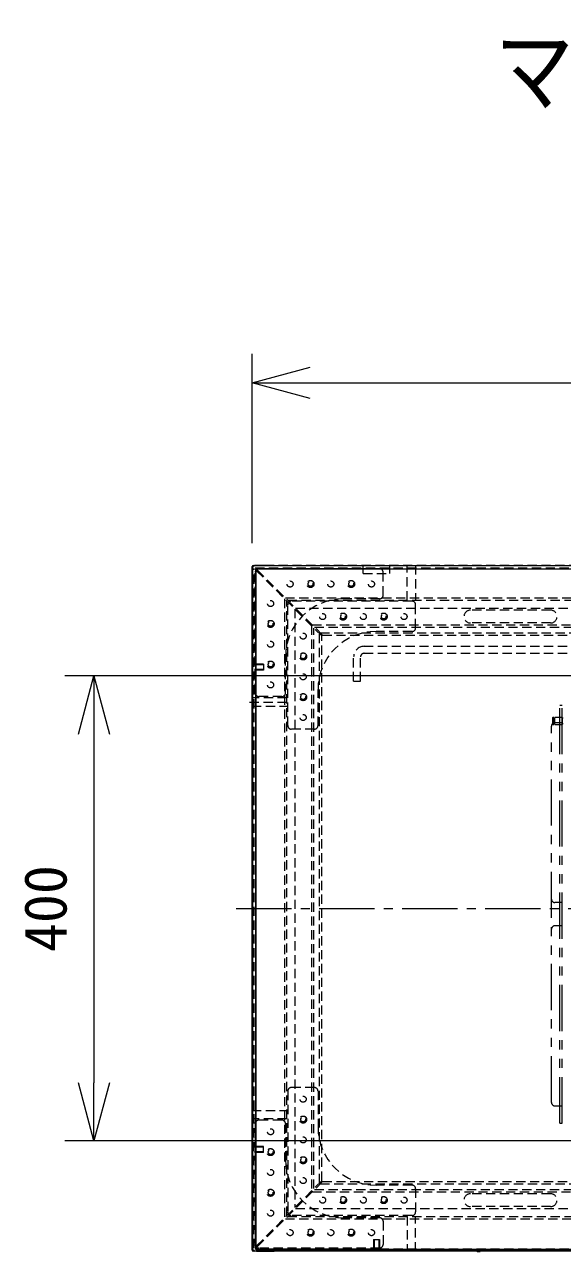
# Model space of a CAD drawing. Units: millimetres, scale not verified. Extents: x -62 to 76, y -57 to 57.
# Drawn here: x -55.7 to -32.6, y 4 to 56.8 of the extents above; entities that cross this region are included whole.
import ezdxf
from ezdxf.enums import TextEntityAlignment as Align

# ---------------------------------------------------------------- set-up
doc = ezdxf.new("R2010")
doc.units = ezdxf.units.MM
doc.header["$LTSCALE"] = 0.125
for name, pattern in [('USER3', [31.75, 15.875, -3.175, 3.175, -3.175, 3.175, -3.175]), ('USER4', [4.7625, 3.175, -1.5875]), ('USER5', [28.575, 19.05, -3.175, 3.175, -3.175])]:
    doc.linetypes.add(name, pattern=pattern)
for name, color, linetype, lineweight in [('0-0_0', 7, 'Continuous', 18), ('0-5_SUNPO', 3, 'Continuous', 18), ('0-6_GAIKEI', 8, 'Continuous', 18)]:
    doc.layers.add(name, color=color, linetype=linetype, lineweight=lineweight)
doc.layers.add('0-2_MOJI1', color=7, linetype='Continuous')
doc.styles.add('ＭＳ ゴシック', font='')
doc.styles.get('ＭＳ ゴシック').set_extended_font_data('MS Gothic')

# ---------------------------------------------------------------- blocks, each defined once
blk = doc.blocks.new('_Open30')
at = {"layer": '0-0_0'}
blk.add_line((0, 0), (-1, 0), dxfattribs=at)
blk.add_lwpolyline([(-1, 0.26795), (0, 0), (-1, -0.26795)], dxfattribs=at)
blk = doc.blocks.new('D1')
at = {"layer": '0-5_SUNPO'}
for p, q in [((162.4145, 342.2846), (139.5042, 342.2846)), ((140.7542, 339.7846), (140.7542, 324.7846)), ((162.4145, 322.2846), (139.5042, 322.2846))]:
    blk.add_line(p, q, dxfattribs=at)
at = {"layer": '0-5_SUNPO', "xscale": 2.5, "yscale": 2.5}
for p, rotation in [((140.7542, 342.2846), 90), ((140.7542, 322.2846), 270)]:
    blk.add_blockref('_Open30', p, dxfattribs=dict(at, rotation=rotation))
at = {"layer": '0-5_SUNPO', "color": 7, "style": 'ＭＳ ゴシック'}
blk.add_text('400', height=1.833, rotation=90, dxfattribs=at).set_placement((140.1292, 330.4096), align=Align.BOTTOM_LEFT)
blk = doc.blocks.new('D2')
at = {"layer": '0-5_SUNPO'}
for p, q in [((147.555, 347.9901), (147.555, 356.142)), ((199.799, 347.9901), (199.799, 356.142)), ((150.055, 354.892), (197.299, 354.892))]:
    blk.add_line(p, q, dxfattribs=at)
at = {"layer": '0-5_SUNPO', "xscale": 2.5, "yscale": 2.5, "rotation": 180}
blk.add_blockref('_Open30', (147.555, 354.892), dxfattribs=at)
at = {"layer": '0-5_SUNPO', "xscale": 2.5, "yscale": 2.5}
blk.add_blockref('_Open30', (199.799, 354.892), dxfattribs=at)
at = {"layer": '0-5_SUNPO', "color": 7, "style": 'ＭＳ ゴシック'}
blk.add_text('1045', height=1.833, dxfattribs=at).set_placement((171.177, 355.517), align=Align.BOTTOM_LEFT)

msp = doc.modelspace()

# ---------------------------------------------------------------- linework, layer by layer
at = {"layer": '0-6_GAIKEI', "color": 7}
for p, q in [((-45.9451, 33.3332), (-45.9426, 33.3332)), ((-45.9426, 4.0822), (-45.9426, 33.4832)), ((-45.8926, 33.5332), (6.2514, 33.5332)), ((-45.7426, 33.5357), (-45.7426, 33.5332)), ((-44.9926, 33.5357), (-45.7426, 33.5357)), ((-44.9926, 33.5357), (-44.9926, 33.5332)), ((-45.9451, 4.9822), (-45.9426, 4.9822)), ((-45.9451, 4.9822), (-45.9451, 4.2322)), ((-45.9451, 4.2322), (-45.9426, 4.2322)), ((6.2514, 4.0322), (-45.8926, 4.0322)), ((-45.7426, 4.0297), (-45.7426, 4.0322)), ((-36.2456, 4.0241), (-36.1456, 4.0241))]:
    msp.add_line(p, q, dxfattribs=at)
at = {"layer": '0-6_GAIKEI', "color": 1}
for p, q in [((-45.9226, 33.4832), (-45.9426, 33.4832)), ((-45.9226, 33.4832), (-45.9226, 4.0822)), ((-45.8926, 33.5332), (-45.8926, 33.5132)), ((6.2514, 33.5132), (-45.8926, 33.5132)), ((-45.7826, 33.3582), (-45.7876, 33.3582)), ((-45.7876, 33.3582), (-45.7876, 4.1322)), ((-45.7826, 33.3582), (-45.7826, 4.1322)), ((-45.7676, 33.3732), (-45.7676, 33.3782)), ((6.2014, 33.3782), (-45.7676, 33.3782)), ((6.2014, 33.3732), (-45.7676, 33.3732)), ((-45.9426, 4.0822), (-45.9226, 4.0822)), ((-45.8926, 4.0522), (6.2514, 4.0522)), ((-45.8926, 4.0522), (-45.8926, 4.0322)), ((-45.7826, 4.1322), (-45.7876, 4.1322)), ((-45.7676, 4.1172), (6.2014, 4.1172)), ((-45.7676, 4.1172), (-45.7676, 4.1122)), ((-45.7676, 4.1122), (6.2014, 4.1122))]:
    msp.add_line(p, q, dxfattribs=at)
at = {"layer": '0-6_GAIKEI', "linetype": 'USER4'}
for p, q in [((-45.8724, 33.4973), (-45.837, 33.5327)), ((-42.9077, 30.5327), (-45.8724, 33.4973)), ((-45.8431, 4.168), (-45.8431, 33.3973)), ((6.1958, 33.5327), (-45.837, 33.5327)), ((-45.8077, 33.4327), (6.1666, 33.4327)), ((-40.4531, 33.3927), (-45.6531, 33.3927)), ((-41.1606, 33.1827), (-41.1606, 33.5327)), ((-39.2606, 32.0327), (-39.2606, 33.5327)), ((-38.9106, 33.5327), (-38.9106, 32.0327)), ((-45.8031, 28.0427), (-45.8031, 33.2427)), ((-40.3031, 32.2427), (-40.3031, 33.2427)), ((-44.5431, 32.0973), (-44.5431, 5.468)), ((-44.5077, 32.1327), (4.8666, 32.1327)), ((-44.4431, 5.568), (-44.4431, 31.9973)), ((-44.4077, 32.0327), (4.7666, 32.0327)), ((-44.4031, 26.6427), (-44.4031, 31.8427)), ((-39.0531, 31.9927), (-44.2531, 31.9927)), ((-44.0677, 31.6927), (4.4266, 31.6927)), ((-40.4531, 32.0927), (-42.0031, 32.0927)), ((-38.9031, 30.8427), (-38.9031, 31.8427)), ((-44.1031, 31.6573), (-44.1031, 5.908)), ((-33.0956, 31.6077), (-36.5456, 31.6077)), ((-43.3831, 30.9373), (-43.3831, 6.628)), ((-43.3477, 30.9727), (3.7066, 30.9727)), ((-43.2831, 6.728), (-43.2831, 30.8373)), ((-43.2477, 30.8727), (3.6066, 30.8727)), ((-43.0077, 30.6327), (3.3666, 30.6327)), ((-39.0531, 30.6927), (-40.6031, 30.6927)), ((-33.0956, 31.0577), (-36.5456, 31.0577)), ((-43.0431, 6.968), (-43.0431, 30.5973)), ((-44.5031, 28.0427), (-44.5031, 29.5927)), ((-41.5706, 28.5527), (-41.5706, 29.6027)), ((-41.2706, 28.5527), (-41.2706, 29.6027)), ((-41.1206, 30.0527), (-23.7706, 30.0527)), ((-41.1206, 29.7527), (-24.2856, 29.7527)), ((-45.4431, 29.2802), (-45.9431, 29.2802)), ((-45.4431, 29.2585), (-45.9431, 29.2585)), ((-45.4431, 29.0518), (-45.9431, 29.0518)), ((-45.4431, 29.0302), (-45.9431, 29.0302)), ((-45.4431, 29.2802), (-45.4431, 29.0302)), ((-41.5706, 28.5527), (-41.2706, 28.5527)), ((-43.1031, 26.6427), (-43.1031, 28.1927)), ((-46.0431, 27.6552), (-44.3431, 27.6552)), ((-44.4431, 27.8302), (-45.9431, 27.8302)), ((-45.9431, 27.4802), (-44.4431, 27.4802)), ((-44.6531, 27.8927), (-45.6531, 27.8927)), ((-43.2531, 26.4927), (-44.2531, 26.4927)), ((-44.4031, 10.9227), (-44.4031, 5.7227)), ((-43.2531, 11.0727), (-44.2531, 11.0727)), ((-43.1031, 10.9227), (-43.1031, 9.3727)), ((-45.9431, 10.0852), (-44.4431, 10.0852)), ((-44.4431, 9.7352), (-45.9431, 9.7352)), ((-45.8031, 9.5227), (-45.8031, 4.3227)), ((-44.6531, 9.6727), (-45.6531, 9.6727)), ((-44.5031, 9.5227), (-44.5031, 7.9727)), ((-45.4431, 8.5352), (-45.9431, 8.5352)), ((-45.4431, 8.5135), (-45.9431, 8.5135)), ((-45.4431, 8.2852), (-45.4431, 8.5352)), ((-45.4431, 8.3068), (-45.9431, 8.3068)), ((-45.4431, 8.2852), (-45.9431, 8.2852)), ((-42.9431, 7.068), (-45.9077, 4.1034)), ((-42.9077, 7.0327), (-45.8724, 4.068)), ((-43.0077, 6.9327), (3.3666, 6.9327)), ((-39.0531, 6.8727), (-40.6031, 6.8727)), ((-43.3477, 6.5927), (3.7066, 6.5927)), ((-43.2477, 6.6927), (3.6066, 6.6927)), ((-38.9031, 6.7227), (-38.9031, 5.7227)), ((-33.0956, 6.5077), (-36.5456, 6.5077)), ((-44.0677, 5.8727), (4.4266, 5.8727)), ((-33.0956, 5.9577), (-36.5456, 5.9577)), ((-44.5077, 5.4327), (4.8666, 5.4327)), ((-44.4077, 5.5327), (4.7666, 5.5327)), ((-39.0531, 5.5727), (-44.2531, 5.5727)), ((-40.4531, 5.4727), (-42.0031, 5.4727)), ((-40.3031, 5.3227), (-40.3031, 4.3227)), ((-39.2606, 5.5327), (-39.2606, 4.0327)), ((-38.9106, 4.0327), (-38.9106, 5.5327)), ((-40.7106, 4.5327), (-40.7106, 4.0327)), ((-40.7106, 4.5327), (-40.4606, 4.5327)), ((-40.6889, 4.5327), (-40.6889, 4.0327)), ((-40.4822, 4.5327), (-40.4822, 4.0327)), ((-40.4606, 4.5327), (-40.4606, 4.0327)), ((-45.9077, 4.1034), (-45.9431, 4.1388)), ((-45.8724, 4.068), (-45.837, 4.0327)), ((-45.8077, 4.1327), (6.1666, 4.1327)), ((-40.4531, 4.1727), (-45.6531, 4.1727))]:
    msp.add_line(p, q, dxfattribs=at)
at = {"layer": '0-6_GAIKEI', "linetype": 'USER3'}
for p, q in [((-32.7006, 27.5227), (-32.6006, 27.5227)), ((-32.7006, 9.5374), (-32.7006, 27.5227)), ((-32.6006, 9.5374), (-32.6006, 27.5227)), ((-33.0156, 26.9727), (-33.0006, 26.9877)), ((-33.0156, 26.9727), (-33.0156, 26.7027)), ((-32.9556, 26.9877), (-33.0006, 26.9877)), ((-33.0006, 26.6877), (-33.0006, 26.9877)), ((-32.9556, 26.9877), (-32.9556, 26.6877)), ((-32.9206, 26.9602), (-32.9556, 26.9602)), ((-32.5956, 26.9877), (-32.9206, 26.9877)), ((-32.9206, 26.6877), (-32.9206, 26.9877)), ((-32.5956, 26.9877), (-32.5956, 26.6877)), ((-32.5606, 26.9602), (-32.5956, 26.9602)), ((-33.0606, 10.4374), (-33.0606, 26.6227)), ((-33.0006, 26.6877), (-33.0156, 26.7027)), ((-33.0006, 26.6877), (-32.9556, 26.6877)), ((-32.9206, 26.7152), (-32.9556, 26.7152)), ((-32.9206, 26.6877), (-32.5956, 26.6877)), ((-32.9106, 26.7727), (-32.6006, 26.7727)), ((-32.5606, 26.7152), (-32.5956, 26.7152)), ((-32.6006, 19.03), (-32.9106, 19.03)), ((-32.6006, 18.03), (-32.9106, 18.03)), ((-32.9106, 10.2874), (-32.6006, 10.2874)), ((-32.7006, 9.5374), (-32.6006, 9.5374))]:
    msp.add_line(p, q, dxfattribs=at)
at = {"layer": '0-6_GAIKEI', "color": 9, "linetype": 'USER5'}
msp.add_line((-46.6267, 18.7777), (7.1583, 18.7777), dxfattribs=at)
at = {"layer": '0-6_GAIKEI', "color": 7}
for points in [[(-45.9451, 33.3332), (-45.9451, 32.5832), (-45.9426, 32.5832)], [(-45.7426, 4.0297), (-44.9926, 4.0297), (-44.9926, 4.0322)]]:
    msp.add_lwpolyline(points, dxfattribs=at)
at = {"layer": '0-6_GAIKEI', "linetype": 'USER4'}
for points in [[(-42.9431, 7.068), (-42.9431, 30.4973), (-45.9077, 33.462), (-45.9431, 33.4266), (-45.9431, 4.1388)], [(-42.9077, 30.5327), (3.2666, 30.5327), (6.2312, 33.4973)], [(-41.1606, 33.1827), (-40.0106, 33.1827), (-40.0106, 33.5327)], [(-42.9077, 7.0327), (3.2666, 7.0327), (6.2312, 4.068), (6.1958, 4.0327), (-45.837, 4.0327)]]:
    msp.add_lwpolyline(points, dxfattribs=at)
for centre, radius in [((-44.3031, 32.7327), 0.13), ((-43.4281, 32.7327), 0.1525), ((-43.4281, 32.7327), 0.15), ((-43.4281, 32.7327), 0.1), ((-42.5531, 32.7327), 0.13), ((-41.6781, 32.7327), 0.1525), ((-41.6781, 32.7327), 0.15), ((-41.6781, 32.7327), 0.1), ((-40.8031, 32.7327), 0.13), ((-45.1431, 31.8927), 0.13), ((-45.1431, 31.0177), 0.1525), ((-45.1431, 31.0177), 0.15), ((-42.9031, 31.3327), 0.13), ((-42.0281, 31.3327), 0.1525), ((-42.0281, 31.3327), 0.15), ((-42.0281, 31.3327), 0.1), ((-41.1531, 31.3327), 0.13), ((-40.2781, 31.3327), 0.1525), ((-40.2781, 31.3327), 0.15), ((-40.2781, 31.3327), 0.1), ((-39.4031, 31.3327), 0.13), ((-45.1431, 31.0177), 0.1), ((-43.7431, 30.4927), 0.13), ((-45.1431, 30.1427), 0.13), ((-43.7431, 29.6177), 0.1525), ((-43.7431, 29.6177), 0.15), ((-43.7431, 29.6177), 0.1), ((-45.1431, 29.2677), 0.1525), ((-45.1431, 29.2677), 0.15), ((-45.1431, 29.2677), 0.1), ((-45.1431, 28.3927), 0.13), ((-43.7431, 28.7427), 0.13), ((-43.7431, 27.8677), 0.1525), ((-43.7431, 27.8677), 0.15), ((-43.7431, 27.8677), 0.1), ((-43.7431, 26.9927), 0.13), ((-43.7431, 10.5727), 0.13), ((-43.7431, 9.6977), 0.1525), ((-43.7431, 9.6977), 0.15), ((-43.7431, 9.6977), 0.1), ((-45.1431, 9.1727), 0.13), ((-45.1431, 8.2977), 0.1525), ((-45.1431, 8.2977), 0.15), ((-43.7431, 8.8227), 0.13), ((-45.1431, 8.2977), 0.1), ((-43.7431, 7.9477), 0.1525), ((-43.7431, 7.9477), 0.15), ((-43.7431, 7.9477), 0.1), ((-45.1431, 7.4227), 0.13), ((-43.7431, 7.0727), 0.13), ((-45.1431, 6.5477), 0.1525), ((-45.1431, 6.5477), 0.15), ((-45.1431, 6.5477), 0.1), ((-42.9031, 6.2327), 0.13), ((-42.0281, 6.2327), 0.1525), ((-42.0281, 6.2327), 0.15), ((-41.1531, 6.2327), 0.13), ((-40.2781, 6.2327), 0.1525), ((-40.2781, 6.2327), 0.15), ((-39.4031, 6.2327), 0.13), ((-42.0281, 6.2327), 0.1), ((-40.2781, 6.2327), 0.1), ((-45.1431, 5.6727), 0.13), ((-44.3031, 4.8327), 0.13), ((-43.4281, 4.8327), 0.1525), ((-43.4281, 4.8327), 0.15), ((-43.4281, 4.8327), 0.1), ((-42.5531, 4.8327), 0.13), ((-41.6781, 4.8327), 0.1525), ((-41.6781, 4.8327), 0.15), ((-41.6781, 4.8327), 0.1), ((-40.8031, 4.8327), 0.13)]:
    msp.add_circle(centre, radius, dxfattribs=at)
at = {"layer": '0-6_GAIKEI', "color": 7}
for centre, radius, start, end in [((-45.8926, 33.4832), 0.05, 90, 180), ((-45.8926, 4.0822), 0.05, 180, 270), ((-45.9241, 4.0497), 0.005, 206.3124, 245.47794), ((-36.1956, 4.2317), 0.2135, 249.1377, 256.45869), ((-36.1956, 4.2317), 0.2135, 283.54131, 290.8623)]:
    msp.add_arc(centre, radius, start, end, dxfattribs=at)
at = {"layer": '0-6_GAIKEI', "color": 1}
for centre, radius, start, end in [((-45.8926, 33.4832), 0.03, 90, 180), ((-45.7676, 33.3582), 0.02, 90, 180), ((-45.7676, 33.3582), 0.015, 90, 180), ((-45.8926, 4.0822), 0.03, 180, 270), ((-45.7676, 4.1322), 0.02, 180, 270), ((-45.7676, 4.1322), 0.015, 180, 270)]:
    msp.add_arc(centre, radius, start, end, dxfattribs=at)
at = {"layer": '0-6_GAIKEI', "linetype": 'USER4'}
for centre, radius, start, end in [((-45.6531, 33.2427), 0.15, 90, 180), ((-40.4531, 33.2427), 0.15, 0, 90), ((-40.4531, 32.2427), 0.15, 270, 0), ((-42.0031, 29.5927), 2.5, 90, 180), ((-44.2531, 31.8427), 0.15, 90, 180), ((-39.0531, 31.8427), 0.15, 0, 90), ((-36.5456, 31.3327), 0.275, 90, 270), ((-33.0956, 31.3327), 0.275, 270, 90), ((-40.6031, 28.1927), 2.5, 90, 180), ((-39.0531, 30.8427), 0.15, 270, 0), ((-41.1206, 29.6027), 0.45, 90, 180), ((-41.1206, 29.6027), 0.15, 90, 180), ((-45.6531, 28.0427), 0.15, 180, 270), ((-44.6531, 28.0427), 0.15, 270, 0), ((-44.2531, 26.6427), 0.15, 180, 270), ((-43.2531, 26.6427), 0.15, 270, 0), ((-44.2531, 10.9227), 0.15, 90, 180), ((-43.2531, 10.9227), 0.15, 0, 90), ((-45.6531, 9.5227), 0.15, 90, 180), ((-44.6531, 9.5227), 0.15, 0, 90), ((-40.6031, 9.3727), 2.5, 180, 270), ((-42.0031, 7.9727), 2.5, 180, 270), ((-39.0531, 6.7227), 0.15, 0, 90), ((-36.5456, 6.2327), 0.275, 90, 270), ((-33.0956, 6.2327), 0.275, 270, 90), ((-44.2531, 5.7227), 0.15, 180, 270), ((-40.4531, 5.3227), 0.15, 0, 90), ((-39.0531, 5.7227), 0.15, 270, 0), ((-45.6531, 4.3227), 0.15, 180, 270), ((-40.4531, 4.3227), 0.15, 270, 0)]:
    msp.add_arc(centre, radius, start, end, dxfattribs=at)
at = {"layer": '0-6_GAIKEI', "linetype": 'USER3'}
for centre, start, end in [((-32.9106, 26.6227), 90, 180), ((-32.9106, 19.18), 180, 270), ((-32.9106, 17.88), 90, 180), ((-32.9106, 10.4374), 180, 270)]:
    msp.add_arc(centre, 0.15, start, end, dxfattribs=at)

# ---------------------------------------------------------------- block references
at = {"layer": '0-5_SUNPO'}
for name in ['D2', 'D1']:
    msp.add_blockref(name, (-193.4976, -313.5069), dxfattribs=at)

# ---------------------------------------------------------------- texts
at = {"layer": '0-2_MOJI1', "style": 'ＭＳ ゴシック', "width": 0.85}
msp.add_text('マルチスクリーン対応ディスプレイ（壁掛け金具付）', height=2.933, dxfattribs=at).set_placement((-35.4976, 52.4931), align=Align.BOTTOM_LEFT)

doc.saveas('drawing.dxf')
